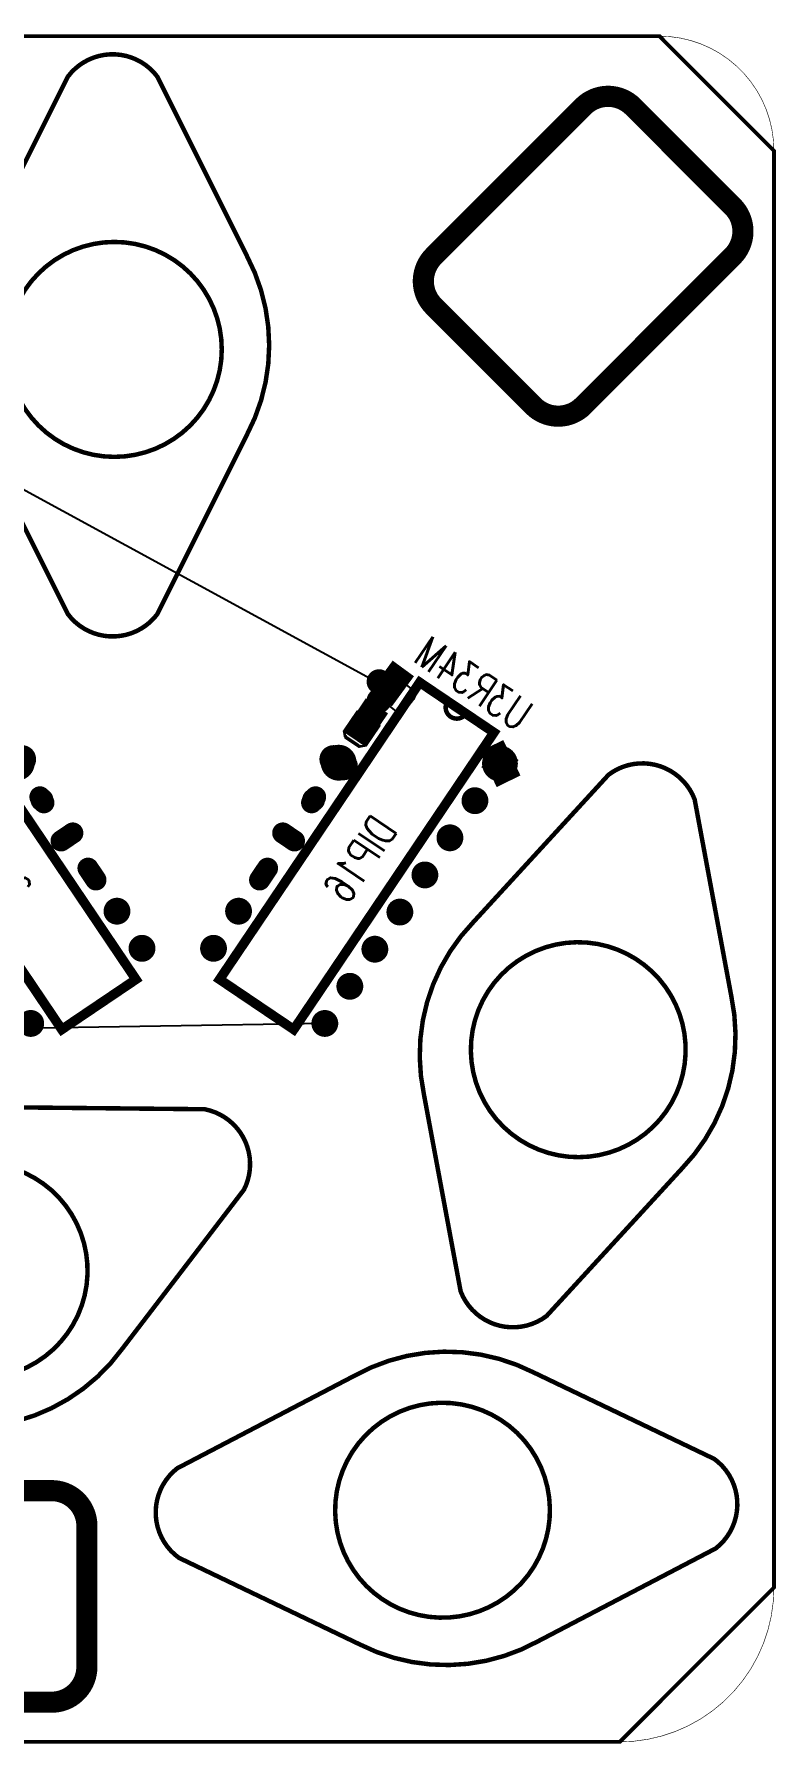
# Model space of a CAD drawing. Extents: x -17 to 109, y -46 to 51.
# Drawn here: x 67 to 109.1, y -46.4 to 50.6 of the extents above; entities that cross this region are included whole.
import ezdxf
from ezdxf.enums import TextEntityAlignment as Align

# ---------------------------------------------------------------- set-up
doc = ezdxf.new("R2010")
doc.units = 0
for name, pattern in [('POUR_00_-1_0_000000', [2, 1, 1]), ('POUR_00_-1_0_500000', [2, 1, 1]), ('SIG_0', [2, 1, 1]), ('SIG_1', [2, 1, 1])]:
    doc.linetypes.add(name, pattern=pattern)
for name, color, linetype in [('2D_LINE_01', 210, 'CONTINUOUS'), ('2D_LINE_06', 43, 'CONTINUOUS'), ('2D_LINE_21', 176, 'CONTINUOUS'), ('2D_LINE_23', 183, 'CONTINUOUS'), ('BOARD_OUTLINE_00', 254, 'CONTINUOUS'), ('DRIL_NPLTE_THRU_01', 3, 'CONTINUOUS'), ('DRIL_NPLTE_THRU_02', 3, 'CONTINUOUS'), ('DRIL_PLTE_THRU_01', 3, 'CONTINUOUS'), ('DRIL_PLTE_THRU_02', 3, 'CONTINUOUS'), ('DRIL_SYMBOL', 254, 'CONTINUOUS'), ('LINK_00', 254, 'CONTINUOUS'), ('PADS_BOT', 96, 'CONTINUOUS'), ('PADS_INNER', 106, 'CONTINUOUS'), ('PADS_TOP', 106, 'CONTINUOUS'), ('PADS_XR_21', 176, 'CONTINUOUS'), ('PADS_XR_22', 57, 'CONTINUOUS'), ('PADS_XR_23', 183, 'CONTINUOUS'), ('PADS_XR_25', 253, 'CONTINUOUS'), ('PADS_XR_28', 130, 'CONTINUOUS'), ('PART_BOT_2DLINE_00', 130, 'CONTINUOUS'), ('PART_BOT_2DLINE_01', 130, 'CONTINUOUS'), ('PART_NAME_01', 254, 'CONTINUOUS'), ('PART_NAME_02', 130, 'CONTINUOUS'), ('PART_TOP_2DLINE_00', 254, 'CONTINUOUS'), ('PART_TOP_2DLINE_01', 254, 'CONTINUOUS'), ('PART_TYPE_01', 96, 'CONTINUOUS'), ('PART_TYPE_02', 96, 'CONTINUOUS'), ('POUR_HEADER_01', 231, 'CONTINUOUS'), ('POUR_HEADER_02', 112, 'CONTINUOUS')]:
    doc.layers.add(name, color=color, linetype=linetype)
doc.styles.add('W0$254', font='simplex', dxfattribs={"width": 0.75})

# ---------------------------------------------------------------- blocks, each defined once
blk = doc.blocks.new('SMOOTH_0$033')
at = {"const_width": 0.0165}
blk.add_lwpolyline([(-0.00825, 0, 1), (0.00825, 0, 1)], format="xyb", close=True, dxfattribs=at)
blk = doc.blocks.new('BOARD_22')
at = {"layer": 'BOARD_OUTLINE_00', "const_width": 0.033}
blk.add_lwpolyline([(0, 0), (119, 0, -0.414214), (125.5, -6.5), (125.5, -88, -0.414214), (116.75, -96.75), (0, -96.75)], format="xyb", close=True, dxfattribs=at)
at = {"layer": 'BOARD_OUTLINE_00'}
for p in [(0, 0), (119, 0)]:
    blk.add_blockref('SMOOTH_0$033', p, dxfattribs=at)
blk = doc.blocks.new('SMOOTH_1$2')
at = {"const_width": 0.6}
blk.add_lwpolyline([(-0.3, 0, 1), (0.3, 0, 1)], format="xyb", close=True, dxfattribs=at)
blk = doc.blocks.new('DRAWING_8')
at = {"layer": '2D_LINE_01', "const_width": 1.2}
blk.add_lwpolyline([(0, 0, 0.414214), (-2, 2), (-14, 2, 0.414214), (-16, 0), (-16, -8, 0.414214), (-14, -10), (-2, -10, 0.414214), (0, -8)], format="xyb", close=True, dxfattribs=at)
at = {"layer": '2D_LINE_01'}
for p in [(-2, 2), (0, 0)]:
    blk.add_blockref('SMOOTH_1$2', p, dxfattribs=at)
blk = doc.blocks.new('SMOOTH_0$254')
at = {"const_width": 0.127}
blk.add_lwpolyline([(-0.0635, 0, 1), (0.0635, 0, 1)], format="xyb", close=True, dxfattribs=at)
blk = doc.blocks.new('DRAWING_11')
at = {"layer": '2D_LINE_06', "const_width": 0.254}
for points in [[(-2.171, 10.245, 0.249792), (-11.303, 5.791), (-18.207, -3.228, 0.500217), (-15.981, -7.794), (-4.622, -7.906, 0.249792), (4.51, -3.452), (11.415, 5.567, 0.500217), (9.188, 10.133)], [(1.922, 3.65, 1), (-9.036, -1.694, 1)]]:
    blk.add_lwpolyline(points, format="xyb", close=True, dxfattribs=at)
at = {"layer": '2D_LINE_06'}
for p in [(-2.171, 10.245), (9.188, 10.133), (-11.303, 5.791), (11.415, 5.567), (-18.207, -3.228), (4.51, -3.452), (-15.981, -7.794), (-4.622, -7.906)]:
    blk.add_blockref('SMOOTH_0$254', p, dxfattribs=at)
blk = doc.blocks.new('DRAWING_14')
at = {"layer": '2D_LINE_01', "const_width": 0.254}
for points in [[(2.362, 10.203, 0.249792), (-7.796, 10.025), (-17.866, 4.769, 0.500217), (-17.777, -0.31), (-7.53, -5.212, 0.249792), (2.628, -5.035), (12.698, 0.222, 0.500217), (12.609, 5.301)], [(3.284, 2.496, 1), (-8.906, 2.283, 1)]]:
    blk.add_lwpolyline(points, format="xyb", close=True, dxfattribs=at)
at = {"layer": '2D_LINE_01'}
for p in [(-7.796, 10.025), (2.362, 10.203), (-17.866, 4.769), (12.609, 5.301), (12.698, 0.222), (-17.777, -0.31), (-7.53, -5.212), (2.628, -5.035)]:
    blk.add_blockref('SMOOTH_0$254', p, dxfattribs=at)
blk = doc.blocks.new('DRAWING_15')
at = {"layer": '2D_LINE_23', "const_width": 0.254}
for points in [[(-9.066, 5.242, 0.249792), (-11.867, -4.524), (-9.784, -15.691, 0.500217), (-4.901, -17.091), (2.783, -8.725, 0.249792), (5.583, 1.041), (3.501, 12.208, 0.500217), (-1.383, 13.608)], [(-1.427, 3.871, 1), (-4.787, -7.849, 1)]]:
    blk.add_lwpolyline(points, format="xyb", close=True, dxfattribs=at)
at = {"layer": '2D_LINE_23'}
for p in [(-1.383, 13.608), (3.501, 12.208), (-9.066, 5.242), (5.583, 1.041), (-11.867, -4.524), (2.783, -8.725), (-9.784, -15.691), (-4.901, -17.091)]:
    blk.add_blockref('SMOOTH_0$254', p, dxfattribs=at)
blk = doc.blocks.new('DRAWING_16')
at = {"layer": '2D_LINE_21', "const_width": 0.254}
for points in [[(-10.16, 2.54, 0.2497915), (-10.16, -7.62), (-5.08, -17.78, 0.5002171), (0, -17.78), (5.08, -7.62, 0.2497915), (5.08, 2.54), (0, 12.7, 0.5002171), (-5.08, 12.7)], [(-2.4384, 3.3274, 1), (-2.4384, -8.8646, 1)]]:
    blk.add_lwpolyline(points, format="xyb", close=True, dxfattribs=at)
at = {"layer": '2D_LINE_21'}
for p in [(-5.08, 12.7), (0, 12.7), (-10.16, 2.54), (5.08, 2.54), (-10.16, -7.62), (5.08, -7.62), (-5.08, -17.78), (0, -17.78)]:
    blk.add_blockref('SMOOTH_0$254', p, dxfattribs=at)
blk = doc.blocks.new('DRAWING_17')
at = {"layer": '2D_LINE_01', "const_width": 1.2}
blk.add_lwpolyline([(0, 0, 0.414214), (-2.828, 0), (-11.314, -8.485, 0.414214), (-11.314, -11.314), (-5.657, -16.971, 0.414214), (-2.828, -16.971), (5.657, -8.485, 0.414214), (5.657, -5.657)], format="xyb", close=True, dxfattribs=at)
at = {"layer": '2D_LINE_01'}
for p in [(-2.828, 0), (0, 0)]:
    blk.add_blockref('SMOOTH_1$2', p, dxfattribs=at)
blk = doc.blocks.new('POUR_HEADER_0')
at = {"layer": 'POUR_HEADER_01', "linetype": 'POUR_00_-1_0_000000', "const_width": 0.22}
blk.add_lwpolyline([(0, 0), (119, 0), (125.5, -6.5), (125.5, -88), (116.75, -96.75), (0, -96.75)], close=True, dxfattribs=at)
blk = doc.blocks.new('POUR_HEADER_1')
at = {"layer": 'POUR_HEADER_02', "linetype": 'POUR_00_-1_0_500000', "const_width": 0.21}
blk.add_lwpolyline([(0, 0), (119, 0), (125.5, -6.5), (125.5, -88), (116.75, -96.75), (0, -96.75)], close=True, dxfattribs=at)
blk = doc.blocks.new('SMOOTH_0$543')
at = {"const_width": 0.2715}
blk.add_lwpolyline([(-0.13575, 0, 1), (0.13575, 0, 1)], format="xyb", close=True, dxfattribs=at)
blk = doc.blocks.new('PART_BODY_BOT_5')
at = {"layer": 'PART_BOT_2DLINE_00', "const_width": 0.543}
blk.add_lwpolyline([(-2.54, 10.16), (-2.54, -10.16), (2.54, -10.16), (2.54, 10.16)], close=True, dxfattribs=at)
at = {"layer": 'PART_BOT_2DLINE_01', "const_width": 0.254}
blk.add_lwpolyline([(0.635, 10.16), (0.635, 10.16, -1), (-0.635, 10.16), (-0.635, 10.16)], format="xyb", dxfattribs=at)
at = {"layer": 'PART_BOT_2DLINE_00'}
for p in [(-2.54, 10.16), (2.54, 10.16), (-2.54, -10.16), (2.54, -10.16)]:
    blk.add_blockref('SMOOTH_0$543', p, dxfattribs=at)
at = {"layer": 'PART_BOT_2DLINE_01'}
for p in [(-0.635, 10.16), (-0.635, 10.16), (0.635, 10.16), (0.635, 10.16)]:
    blk.add_blockref('SMOOTH_0$254', p, dxfattribs=at)
blk = doc.blocks.new('DRIL_SYMBOL_0$9')
at = {"layer": 'DRIL_SYMBOL', "const_width": 0.0508}
for points in [[(-0.254, 0), (0.254, 0)], [(0, -0.254), (0, 0.254)]]:
    blk.add_lwpolyline(points, dxfattribs=at)
blk = doc.blocks.new('DRIL_HOLE_0$9')
at = {"const_width": 0.45}
blk.add_lwpolyline([(-0.225, 0, 1), (0.225, 0, 1)], format="xyb", close=True, dxfattribs=at)
blk.add_blockref('DRIL_SYMBOL_0$9', (0, 0))
blk = doc.blocks.new('PAD_6')
at = {"const_width": 1.016}
blk.add_lwpolyline([(0, -0.508, 1), (0, 0.508, 1)], format="xyb", close=True, dxfattribs=at)
blk = doc.blocks.new('PAD_4')
at = {"const_width": 0.762}
blk.add_lwpolyline([(0, -0.381, 1), (0, 0.381, 1)], format="xyb", close=True, dxfattribs=at)
blk = doc.blocks.new('PAD_7')
at = {"const_width": 1.5}
blk.add_lwpolyline([(-1.117, 0), (1.117, 0)], dxfattribs=at)
blk = doc.blocks.new('PAD_5')
at = {"const_width": 1.524}
blk.add_lwpolyline([(-0.762, 0), (0.762, 0)], dxfattribs=at)
blk = doc.blocks.new('STK_BOT_46')
at = {"layer": 'DRIL_NPLTE_THRU_01'}
blk.add_blockref('DRIL_HOLE_0$9', (0, 0), dxfattribs=at)
at = {"layer": 'DRIL_NPLTE_THRU_02'}
blk.add_blockref('DRIL_HOLE_0$9', (0, 0), dxfattribs=at)
at = {"layer": 'PADS_BOT', "rotation": 30}
blk.add_blockref('PAD_7', (0, 0), dxfattribs=at)
at = {"layer": 'PADS_INNER'}
blk.add_blockref('PAD_4', (0, 0), dxfattribs=at)
at = {"layer": 'PADS_TOP'}
blk.add_blockref('PAD_5', (0, 0), dxfattribs=at)
at = {"layer": 'PADS_XR_25'}
blk.add_blockref('PAD_6', (0, 0), dxfattribs=at)
blk = doc.blocks.new('PAD_8')
at = {"const_width": 0.75}
blk.add_lwpolyline([(0, -0.375, 1), (0, 0.375, 1)], format="xyb", close=True, dxfattribs=at)
blk = doc.blocks.new('STK_BOT_43')
at = {"layer": 'DRIL_PLTE_THRU_01'}
blk.add_blockref('DRIL_HOLE_0$9', (0, 0), dxfattribs=at)
at = {"layer": 'DRIL_PLTE_THRU_02'}
blk.add_blockref('DRIL_HOLE_0$9', (0, 0), dxfattribs=at)
at = {"layer": 'PADS_BOT'}
blk.add_blockref('PAD_8', (0, 0), dxfattribs=at)
at = {"layer": 'PADS_INNER'}
blk.add_blockref('PAD_4', (0, 0), dxfattribs=at)
at = {"layer": 'PADS_TOP'}
blk.add_blockref('PAD_8', (0, 0), dxfattribs=at)
blk = doc.blocks.new('PAD_9')
at = {"const_width": 0.6985}
blk.add_lwpolyline([(0, -0.34925, 1), (0, 0.34925, 1)], format="xyb", close=True, dxfattribs=at)
blk = doc.blocks.new('STK_BOT_29')
at = {"layer": 'DRIL_PLTE_THRU_01'}
blk.add_blockref('DRIL_HOLE_0$9', (0, 0), dxfattribs=at)
at = {"layer": 'DRIL_PLTE_THRU_02'}
blk.add_blockref('DRIL_HOLE_0$9', (0, 0), dxfattribs=at)
at = {"layer": 'PADS_BOT'}
blk.add_blockref('PAD_8', (0, 0), dxfattribs=at)
at = {"layer": 'PADS_INNER'}
blk.add_blockref('PAD_4', (0, 0), dxfattribs=at)
at = {"layer": 'PADS_TOP'}
blk.add_blockref('PAD_4', (0, 0), dxfattribs=at)
at = {"layer": 'PADS_XR_21'}
blk.add_blockref('PAD_9', (0, 0), dxfattribs=at)
at = {"layer": 'PADS_XR_28'}
blk.add_blockref('PAD_9', (0, 0), dxfattribs=at)
blk = doc.blocks.new('DRIL_SLOT_0002300035000000000')
at = {"const_width": 0.3}
blk.add_lwpolyline([(-0.15, -0.15), (0.15, -0.15, 1), (0.15, 0.15), (-0.15, 0.15, 1)], format="xyb", close=True, dxfattribs=at)
blk = doc.blocks.new('PAD_11')
at = {"const_width": 0.6}
blk.add_lwpolyline([(-0.4, -0.3), (0.4, -0.3, 1), (0.4, 0.3), (-0.4, 0.3, 1)], format="xyb", close=True, dxfattribs=at)
blk = doc.blocks.new('PAD_10')
at = {"const_width": 0.6}
blk.add_lwpolyline([(0, -0.3, 1), (0, 0.3, 1)], format="xyb", close=True, dxfattribs=at)
blk = doc.blocks.new('STK_BOT_51')
at = {"layer": 'DRIL_PLTE_THRU_01'}
blk.add_blockref('DRIL_SLOT_0002300035000000000', (0, 0), dxfattribs=at)
at = {"layer": 'DRIL_PLTE_THRU_02'}
blk.add_blockref('DRIL_SLOT_0002300035000000000', (0, 0), dxfattribs=at)
at = {"layer": 'PADS_BOT', "rotation": 90}
blk.add_blockref('PAD_11', (0, 0), dxfattribs=at)
at = {"layer": 'PADS_INNER'}
blk.add_blockref('PAD_10', (0, 0), dxfattribs=at)
at = {"layer": 'PADS_TOP', "rotation": 90}
blk.add_blockref('PAD_11', (0, 0), dxfattribs=at)
at = {"layer": 'PADS_XR_21', "rotation": 90}
blk.add_blockref('PAD_11', (0, 0), dxfattribs=at)
at = {"layer": 'PADS_XR_28', "rotation": 90}
blk.add_blockref('PAD_11', (0, 0), dxfattribs=at)
blk = doc.blocks.new('DRIL_SLOT_0002300035000000900')
at = {"const_width": 0.3}
blk.add_lwpolyline([(0.15, -0.15), (0.15, 0.15, 1), (-0.15, 0.15), (-0.15, -0.15, 1)], format="xyb", close=True, dxfattribs=at)
blk = doc.blocks.new('STK_BOT_52')
at = {"layer": 'DRIL_PLTE_THRU_01'}
blk.add_blockref('DRIL_SLOT_0002300035000000900', (0, 0), dxfattribs=at)
at = {"layer": 'DRIL_PLTE_THRU_02'}
blk.add_blockref('DRIL_SLOT_0002300035000000900', (0, 0), dxfattribs=at)
at = {"layer": 'PADS_BOT'}
blk.add_blockref('PAD_11', (0, 0), dxfattribs=at)
at = {"layer": 'PADS_INNER'}
blk.add_blockref('PAD_10', (0, 0), dxfattribs=at)
at = {"layer": 'PADS_TOP'}
blk.add_blockref('PAD_11', (0, 0), dxfattribs=at)
at = {"layer": 'PADS_XR_21'}
blk.add_blockref('PAD_11', (0, 0), dxfattribs=at)
at = {"layer": 'PADS_XR_28'}
blk.add_blockref('PAD_11', (0, 0), dxfattribs=at)
blk = doc.blocks.new('DRIL_SLOT_0002300043000000900')
at = {"const_width": 0.3}
blk.add_lwpolyline([(0.15, -0.25), (0.15, 0.25, 1), (-0.15, 0.25), (-0.15, -0.25, 1)], format="xyb", close=True, dxfattribs=at)
blk = doc.blocks.new('PAD_13')
at = {"const_width": 0.6}
blk.add_lwpolyline([(-0.2, -0.3), (0.2, -0.3, 1), (0.2, 0.3), (-0.2, 0.3, 1)], format="xyb", close=True, dxfattribs=at)
blk = doc.blocks.new('PAD_12')
at = {"const_width": 0.65}
blk.add_lwpolyline([(0, -0.325, 1), (0, 0.325, 1)], format="xyb", close=True, dxfattribs=at)
blk = doc.blocks.new('STK_BOT_53')
at = {"layer": 'DRIL_PLTE_THRU_01'}
blk.add_blockref('DRIL_SLOT_0002300043000000900', (0, 0), dxfattribs=at)
at = {"layer": 'DRIL_PLTE_THRU_02'}
blk.add_blockref('DRIL_SLOT_0002300043000000900', (0, 0), dxfattribs=at)
at = {"layer": 'PADS_BOT', "rotation": 90}
blk.add_blockref('PAD_13', (0, 0), dxfattribs=at)
at = {"layer": 'PADS_INNER'}
blk.add_blockref('PAD_12', (0, 0), dxfattribs=at)
at = {"layer": 'PADS_TOP', "rotation": 90}
blk.add_blockref('PAD_13', (0, 0), dxfattribs=at)
at = {"layer": 'PADS_XR_21', "rotation": 90}
blk.add_blockref('PAD_13', (0, 0), dxfattribs=at)
at = {"layer": 'PADS_XR_28', "rotation": 90}
blk.add_blockref('PAD_13', (0, 0), dxfattribs=at)
blk = doc.blocks.new('DRIL_SLOT_0002700057000000000')
at = {"const_width": 0.35}
blk.add_lwpolyline([(-0.378, -0.175), (0.378, -0.175, 1), (0.378, 0.175), (-0.378, 0.175, 1)], format="xyb", close=True, dxfattribs=at)
blk = doc.blocks.new('PAD_14')
at = {"const_width": 0.9}
blk.add_lwpolyline([(0, -0.45, 1), (0, 0.45, 1)], format="xyb", close=True, dxfattribs=at)
blk = doc.blocks.new('PAD_15')
at = {"const_width": 0.8}
blk.add_lwpolyline([(-0.35, -0.4), (0.35, -0.4, 1), (0.35, 0.4), (-0.35, 0.4, 1)], format="xyb", close=True, dxfattribs=at)
blk = doc.blocks.new('STK_BOT_49')
at = {"layer": 'DRIL_PLTE_THRU_01'}
blk.add_blockref('DRIL_SLOT_0002700057000000000', (0, 0), dxfattribs=at)
at = {"layer": 'DRIL_PLTE_THRU_02'}
blk.add_blockref('DRIL_SLOT_0002700057000000000', (0, 0), dxfattribs=at)
at = {"layer": 'PADS_BOT'}
blk.add_blockref('PAD_11', (0, 0), dxfattribs=at)
at = {"layer": 'PADS_INNER'}
blk.add_blockref('PAD_14', (0, 0), dxfattribs=at)
at = {"layer": 'PADS_TOP'}
blk.add_blockref('PAD_15', (0, 0), dxfattribs=at)
at = {"layer": 'PADS_XR_25'}
blk.add_blockref('PAD_6', (0, 0), dxfattribs=at)
blk = doc.blocks.new('PAD_17')
blk.add_lwpolyline([(-0.7747, -0.6985), (0.7747, -0.6985, 0.4142136), (1.0795, -0.3937), (1.0795, 0.3937, 0.4142136), (0.7747, 0.6985), (-0.7747, 0.6985, 0.4142136), (-1.0795, 0.3937), (-1.0795, -0.3937, 0.4142136)], format="xyb", close=True)
blk = doc.blocks.new('PAD_18')
at = {"const_width": 1.524}
blk.add_lwpolyline([(-0.9398, 0), (1.3462, 0)], dxfattribs=at)
blk = doc.blocks.new('PAD_16')
blk.add_lwpolyline([(-0.8763, -0.762), (0.4699, -0.762), (0.7493, -0.4826), (0.7493, 0.4826), (0.4699, 0.762), (-0.8763, 0.762), (-1.1557, 0.4826), (-1.1557, -0.4826)], close=True)
blk = doc.blocks.new('STK_BOT_44')
at = {"layer": 'DRIL_PLTE_THRU_01'}
blk.add_blockref('DRIL_HOLE_0$9', (0, 0), dxfattribs=at)
at = {"layer": 'DRIL_PLTE_THRU_02'}
blk.add_blockref('DRIL_HOLE_0$9', (0, 0), dxfattribs=at)
at = {"layer": 'PADS_BOT', "rotation": 90}
blk.add_blockref('PAD_18', (0, 0), dxfattribs=at)
at = {"layer": 'PADS_INNER'}
blk.add_blockref('PAD_4', (0, 0), dxfattribs=at)
at = {"layer": 'PADS_TOP', "rotation": 90}
blk.add_blockref('PAD_16', (0, 0), dxfattribs=at)
at = {"layer": 'PADS_XR_23', "rotation": 90}
blk.add_blockref('PAD_17', (0, 0), dxfattribs=at)
blk = doc.blocks.new('DRIL_SLOT_0003800048000000922')
at = {"const_width": 0.494}
blk.add_lwpolyline([(0.251, -0.114), (0.242, 0.133, 1), (-0.251, 0.114), (-0.242, -0.133, 1)], format="xyb", close=True, dxfattribs=at)
blk = doc.blocks.new('PAD_21')
at = {"const_width": 0.7055}
blk.add_lwpolyline([(-0.045, -0.35275), (0.667, -0.35275, 1), (0.667, 0.35275), (-0.045, 0.35275, 1)], format="xyb", close=True, dxfattribs=at)
blk = doc.blocks.new('PAD_20')
at = {"const_width": 0.7}
blk.add_lwpolyline([(-0.9044, -0.35), (0.1356, -0.35, 1), (0.1356, 0.35), (-0.9044, 0.35, 1)], format="xyb", close=True, dxfattribs=at)
blk = doc.blocks.new('PAD_22')
at = {"const_width": 1.5}
blk.add_lwpolyline([(-0.7165, 0), (1.4065, 0)], dxfattribs=at)
blk = doc.blocks.new('PAD_19')
blk.add_lwpolyline([(-1.098, -0.7665), (0.432, -0.7665, 0.4142136), (0.832, -0.3665), (0.832, 0.3665, 0.4142136), (0.432, 0.7665), (-1.098, 0.7665, 0.4142136), (-1.498, 0.3665), (-1.498, -0.3665, 0.4142136)], format="xyb", close=True)
blk = doc.blocks.new('STK_BOT_45')
at = {"layer": 'DRIL_PLTE_THRU_01'}
blk.add_blockref('DRIL_SLOT_0003800048000000922', (0, 0), dxfattribs=at)
at = {"layer": 'DRIL_PLTE_THRU_02'}
blk.add_blockref('DRIL_SLOT_0003800048000000922', (0, 0), dxfattribs=at)
at = {"layer": 'PADS_BOT', "rotation": 92.2}
blk.add_blockref('PAD_22', (0, 0), dxfattribs=at)
at = {"layer": 'PADS_INNER'}
blk.add_blockref('PAD_8', (0, 0), dxfattribs=at)
at = {"layer": 'PADS_TOP', "rotation": 3.678}
blk.add_blockref('PAD_19', (0, 0), dxfattribs=at)
at = {"layer": 'PADS_XR_22', "rotation": 94.4}
blk.add_blockref('PAD_20', (0, 0), dxfattribs=at)
at = {"layer": 'PADS_XR_23', "rotation": 1.1}
blk.add_blockref('PAD_21', (0, 0), dxfattribs=at)
blk = doc.blocks.new('SYM_BOT_6')
for name, p in [('STK_BOT_45', (3.81, 8.89)), ('STK_BOT_46', (-3.81, 8.89)), ('PART_BODY_BOT_5', (0, 0)), ('STK_BOT_44', (3.81, 6.35)), ('STK_BOT_43', (-3.81, 6.35)), ('STK_BOT_29', (-3.81, 3.81)), ('STK_BOT_49', (3.81, 3.81)), ('STK_BOT_29', (-3.81, 1.27)), ('STK_BOT_53', (3.81, 1.27)), ('STK_BOT_29', (-3.81, -1.27)), ('STK_BOT_52', (3.81, -1.27)), ('STK_BOT_51', (3.81, -3.81)), ('STK_BOT_29', (-3.81, -3.81)), ('STK_BOT_29', (-3.81, -6.35)), ('STK_BOT_29', (3.81, -6.35)), ('STK_BOT_29', (-3.81, -8.89)), ('STK_BOT_29', (3.81, -8.89))]:
    blk.add_blockref(name, p)
blk = doc.blocks.new('PART_BOT_5')
blk.add_blockref('SYM_BOT_6', (0, 0))
at = {"layer": 'PART_NAME_02', "style": 'W0$254', "width": 0.75}
blk.add_text('U3R34M', height=1.778, dxfattribs=at).set_placement((-0.025, 11.827), align=Align.MIDDLE_CENTER)
at = {"layer": 'PART_TYPE_02', "style": 'W0$254', "width": 0.75}
blk.add_text('DIP16', height=1.778, rotation=270, dxfattribs=at).set_placement((0.635, 2.54), align=Align.TOP_LEFT)
blk = doc.blocks.new('PART_BODY_TOP_5')
at = {"layer": 'PART_TOP_2DLINE_00', "const_width": 0.543}
blk.add_lwpolyline([(-2.54, 10.16), (-2.54, -10.16), (2.54, -10.16), (2.54, 10.16)], close=True, dxfattribs=at)
at = {"layer": 'PART_TOP_2DLINE_01', "const_width": 0.254}
blk.add_lwpolyline([(0.635, 10.16), (0.635, 10.16, -1), (-0.635, 10.16), (-0.635, 10.16)], format="xyb", dxfattribs=at)
at = {"layer": 'PART_TOP_2DLINE_00'}
for p in [(-2.54, 10.16), (2.54, 10.16), (-2.54, -10.16), (2.54, -10.16)]:
    blk.add_blockref('SMOOTH_0$543', p, dxfattribs=at)
at = {"layer": 'PART_TOP_2DLINE_01'}
for p in [(-0.635, 10.16), (-0.635, 10.16), (0.635, 10.16), (0.635, 10.16)]:
    blk.add_blockref('SMOOTH_0$254', p, dxfattribs=at)
blk = doc.blocks.new('STK_TOP_46')
at = {"layer": 'DRIL_NPLTE_THRU_01'}
blk.add_blockref('DRIL_HOLE_0$9', (0, 0), dxfattribs=at)
at = {"layer": 'DRIL_NPLTE_THRU_02'}
blk.add_blockref('DRIL_HOLE_0$9', (0, 0), dxfattribs=at)
at = {"layer": 'PADS_BOT'}
blk.add_blockref('PAD_5', (0, 0), dxfattribs=at)
at = {"layer": 'PADS_INNER'}
blk.add_blockref('PAD_4', (0, 0), dxfattribs=at)
at = {"layer": 'PADS_TOP', "rotation": 30}
blk.add_blockref('PAD_7', (0, 0), dxfattribs=at)
at = {"layer": 'PADS_XR_25'}
blk.add_blockref('PAD_6', (0, 0), dxfattribs=at)
blk = doc.blocks.new('STK_TOP_43')
at = {"layer": 'DRIL_PLTE_THRU_01'}
blk.add_blockref('DRIL_HOLE_0$9', (0, 0), dxfattribs=at)
at = {"layer": 'DRIL_PLTE_THRU_02'}
blk.add_blockref('DRIL_HOLE_0$9', (0, 0), dxfattribs=at)
at = {"layer": 'PADS_BOT'}
blk.add_blockref('PAD_8', (0, 0), dxfattribs=at)
at = {"layer": 'PADS_INNER'}
blk.add_blockref('PAD_4', (0, 0), dxfattribs=at)
at = {"layer": 'PADS_TOP'}
blk.add_blockref('PAD_8', (0, 0), dxfattribs=at)
blk = doc.blocks.new('STK_TOP_29')
at = {"layer": 'DRIL_PLTE_THRU_01'}
blk.add_blockref('DRIL_HOLE_0$9', (0, 0), dxfattribs=at)
at = {"layer": 'DRIL_PLTE_THRU_02'}
blk.add_blockref('DRIL_HOLE_0$9', (0, 0), dxfattribs=at)
at = {"layer": 'PADS_BOT'}
blk.add_blockref('PAD_4', (0, 0), dxfattribs=at)
at = {"layer": 'PADS_INNER'}
blk.add_blockref('PAD_4', (0, 0), dxfattribs=at)
at = {"layer": 'PADS_TOP'}
blk.add_blockref('PAD_8', (0, 0), dxfattribs=at)
at = {"layer": 'PADS_XR_21'}
blk.add_blockref('PAD_9', (0, 0), dxfattribs=at)
at = {"layer": 'PADS_XR_28'}
blk.add_blockref('PAD_9', (0, 0), dxfattribs=at)
blk = doc.blocks.new('STK_TOP_51')
at = {"layer": 'DRIL_PLTE_THRU_01'}
blk.add_blockref('DRIL_SLOT_0002300035000000000', (0, 0), dxfattribs=at)
at = {"layer": 'DRIL_PLTE_THRU_02'}
blk.add_blockref('DRIL_SLOT_0002300035000000000', (0, 0), dxfattribs=at)
at = {"layer": 'PADS_BOT', "rotation": 90}
blk.add_blockref('PAD_11', (0, 0), dxfattribs=at)
at = {"layer": 'PADS_INNER'}
blk.add_blockref('PAD_10', (0, 0), dxfattribs=at)
at = {"layer": 'PADS_TOP', "rotation": 90}
blk.add_blockref('PAD_11', (0, 0), dxfattribs=at)
at = {"layer": 'PADS_XR_21', "rotation": 90}
blk.add_blockref('PAD_11', (0, 0), dxfattribs=at)
at = {"layer": 'PADS_XR_28', "rotation": 90}
blk.add_blockref('PAD_11', (0, 0), dxfattribs=at)
blk = doc.blocks.new('STK_TOP_52')
at = {"layer": 'DRIL_PLTE_THRU_01'}
blk.add_blockref('DRIL_SLOT_0002300035000000900', (0, 0), dxfattribs=at)
at = {"layer": 'DRIL_PLTE_THRU_02'}
blk.add_blockref('DRIL_SLOT_0002300035000000900', (0, 0), dxfattribs=at)
at = {"layer": 'PADS_BOT'}
blk.add_blockref('PAD_11', (0, 0), dxfattribs=at)
at = {"layer": 'PADS_INNER'}
blk.add_blockref('PAD_10', (0, 0), dxfattribs=at)
at = {"layer": 'PADS_TOP'}
blk.add_blockref('PAD_11', (0, 0), dxfattribs=at)
at = {"layer": 'PADS_XR_21'}
blk.add_blockref('PAD_11', (0, 0), dxfattribs=at)
at = {"layer": 'PADS_XR_28'}
blk.add_blockref('PAD_11', (0, 0), dxfattribs=at)
blk = doc.blocks.new('STK_TOP_53')
at = {"layer": 'DRIL_PLTE_THRU_01'}
blk.add_blockref('DRIL_SLOT_0002300043000000900', (0, 0), dxfattribs=at)
at = {"layer": 'DRIL_PLTE_THRU_02'}
blk.add_blockref('DRIL_SLOT_0002300043000000900', (0, 0), dxfattribs=at)
at = {"layer": 'PADS_BOT', "rotation": 90}
blk.add_blockref('PAD_13', (0, 0), dxfattribs=at)
at = {"layer": 'PADS_INNER'}
blk.add_blockref('PAD_12', (0, 0), dxfattribs=at)
at = {"layer": 'PADS_TOP', "rotation": 90}
blk.add_blockref('PAD_13', (0, 0), dxfattribs=at)
at = {"layer": 'PADS_XR_21', "rotation": 90}
blk.add_blockref('PAD_13', (0, 0), dxfattribs=at)
at = {"layer": 'PADS_XR_28', "rotation": 90}
blk.add_blockref('PAD_13', (0, 0), dxfattribs=at)
blk = doc.blocks.new('STK_TOP_49')
at = {"layer": 'DRIL_PLTE_THRU_01'}
blk.add_blockref('DRIL_SLOT_0002700057000000000', (0, 0), dxfattribs=at)
at = {"layer": 'DRIL_PLTE_THRU_02'}
blk.add_blockref('DRIL_SLOT_0002700057000000000', (0, 0), dxfattribs=at)
at = {"layer": 'PADS_BOT'}
blk.add_blockref('PAD_15', (0, 0), dxfattribs=at)
at = {"layer": 'PADS_INNER'}
blk.add_blockref('PAD_14', (0, 0), dxfattribs=at)
at = {"layer": 'PADS_TOP'}
blk.add_blockref('PAD_11', (0, 0), dxfattribs=at)
at = {"layer": 'PADS_XR_25'}
blk.add_blockref('PAD_6', (0, 0), dxfattribs=at)
blk = doc.blocks.new('STK_TOP_44')
at = {"layer": 'DRIL_PLTE_THRU_01'}
blk.add_blockref('DRIL_HOLE_0$9', (0, 0), dxfattribs=at)
at = {"layer": 'DRIL_PLTE_THRU_02'}
blk.add_blockref('DRIL_HOLE_0$9', (0, 0), dxfattribs=at)
at = {"layer": 'PADS_BOT', "rotation": 90}
blk.add_blockref('PAD_16', (0, 0), dxfattribs=at)
at = {"layer": 'PADS_INNER'}
blk.add_blockref('PAD_4', (0, 0), dxfattribs=at)
at = {"layer": 'PADS_TOP', "rotation": 90}
blk.add_blockref('PAD_18', (0, 0), dxfattribs=at)
at = {"layer": 'PADS_XR_23', "rotation": 90}
blk.add_blockref('PAD_17', (0, 0), dxfattribs=at)
blk = doc.blocks.new('STK_TOP_45')
at = {"layer": 'DRIL_PLTE_THRU_01'}
blk.add_blockref('DRIL_SLOT_0003800048000000922', (0, 0), dxfattribs=at)
at = {"layer": 'DRIL_PLTE_THRU_02'}
blk.add_blockref('DRIL_SLOT_0003800048000000922', (0, 0), dxfattribs=at)
at = {"layer": 'PADS_BOT', "rotation": 3.678}
blk.add_blockref('PAD_19', (0, 0), dxfattribs=at)
at = {"layer": 'PADS_INNER'}
blk.add_blockref('PAD_8', (0, 0), dxfattribs=at)
at = {"layer": 'PADS_TOP', "rotation": 92.2}
blk.add_blockref('PAD_22', (0, 0), dxfattribs=at)
at = {"layer": 'PADS_XR_22', "rotation": 94.4}
blk.add_blockref('PAD_20', (0, 0), dxfattribs=at)
at = {"layer": 'PADS_XR_23', "rotation": 1.1}
blk.add_blockref('PAD_21', (0, 0), dxfattribs=at)
blk = doc.blocks.new('SYM_TOP_6')
for name, p in [('STK_TOP_45', (3.81, 8.89)), ('STK_TOP_46', (-3.81, 8.89)), ('PART_BODY_TOP_5', (0, 0)), ('STK_TOP_44', (3.81, 6.35)), ('STK_TOP_43', (-3.81, 6.35)), ('STK_TOP_29', (-3.81, 3.81)), ('STK_TOP_49', (3.81, 3.81)), ('STK_TOP_29', (-3.81, 1.27)), ('STK_TOP_53', (3.81, 1.27)), ('STK_TOP_29', (-3.81, -1.27)), ('STK_TOP_52', (3.81, -1.27)), ('STK_TOP_51', (3.81, -3.81)), ('STK_TOP_29', (-3.81, -3.81)), ('STK_TOP_29', (-3.81, -6.35)), ('STK_TOP_29', (3.81, -6.35)), ('STK_TOP_29', (-3.81, -8.89)), ('STK_TOP_29', (3.81, -8.89))]:
    blk.add_blockref(name, p)
blk = doc.blocks.new('PART_TOP_6')
blk.add_blockref('SYM_TOP_6', (0, 0))
at = {"layer": 'PART_NAME_01', "style": 'W0$254', "width": 0.75}
blk.add_text('U2R34', height=1.778, dxfattribs=at).set_placement((0.252, 11.881), align=Align.MIDDLE_CENTER)
at = {"layer": 'PART_TYPE_01', "style": 'W0$254', "width": 0.75}
blk.add_text('DIP16', height=1.778, rotation=270, dxfattribs=at).set_placement((0.635, 2.54), align=Align.TOP_LEFT)

msp = doc.modelspace()

# ---------------------------------------------------------------- linework, layer by layer
at = {"layer": 'LINK_00', "linetype": 'SIG_1'}
msp.add_line((44.19, 36.89), (87.133, 13.501), dxfattribs=at)
at = {"layer": 'LINK_00', "linetype": 'SIG_0'}
msp.add_line((83.507, -5.501), (31.75, -6.35), dxfattribs=at)

# ---------------------------------------------------------------- block references
at = {"linetype": 'SIG_0'}
msp.add_blockref('POUR_HEADER_0', (-16.5, 50.5), dxfattribs=at)
at = {"linetype": 'SIG_1'}
msp.add_blockref('POUR_HEADER_1', (-16.5, 50.5), dxfattribs=at)
for name, p in [('BOARD_22', (-16.5, 50.5)), ('DRAWING_16', (74, 35.5)), ('DRAWING_17', (101, 46.5)), ('DRAWING_15', (101, -5)), ('DRAWING_11', (67.5, -20.5)), ('DRAWING_14', (93, -35.5)), ('DRAWING_8', (70, -34))]:
    msp.add_blockref(name, p)
at = {"rotation": 34}
msp.add_blockref('PART_TOP_6', (65, 4), dxfattribs=at)
at = {"xscale": -1, "rotation": -34}
msp.add_blockref('PART_BOT_5', (85.32, 4), dxfattribs=at)

doc.saveas('drawing.dxf')
